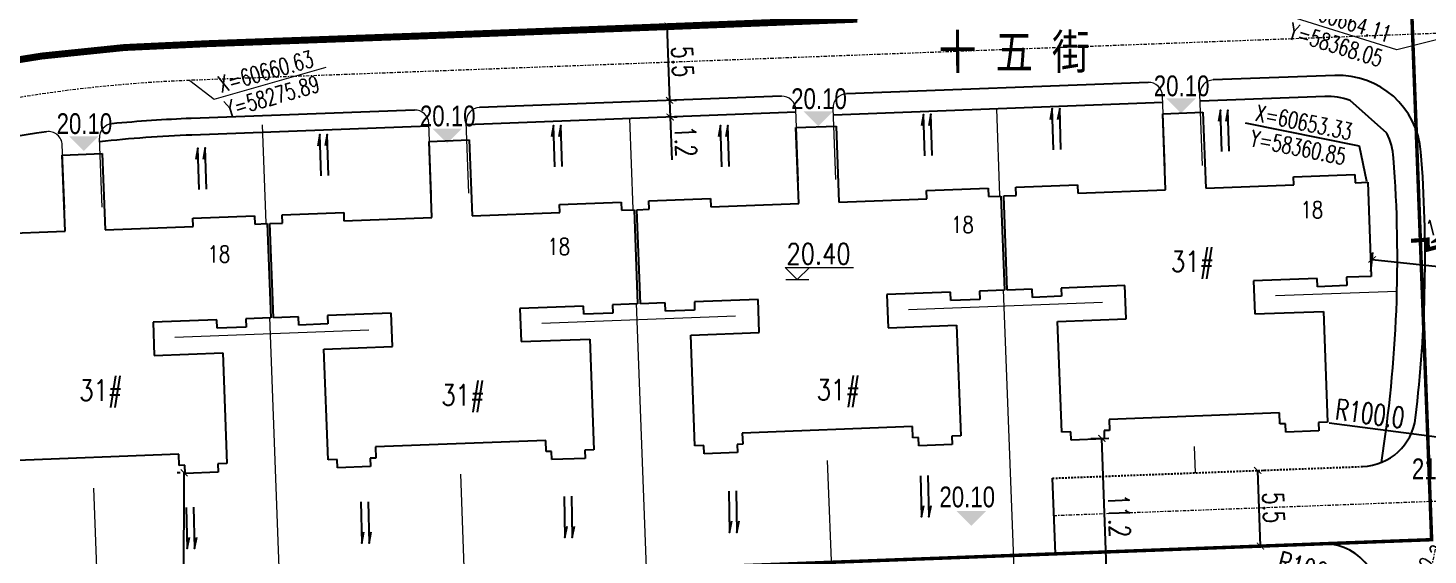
# Model space of a CAD drawing. Header units: inches. Extents: x 393 to 1582, y 246 to 1188.
# Drawn here: x 1228.2 to 1329.3, y 835.6 to 873.6 of the extents above; entities that cross this region are included whole.
import ezdxf

# ---------------------------------------------------------------- set-up
doc = ezdxf.new("R2010")
doc.units = ezdxf.units.IN
doc.header["$MEASUREMENT"] = 0
for name, pattern in [('CENTERX2', [4, 2.5, -0.5, 0.5, -0.5]), ('DASH', [0.35, 0.25, -0.1]), ('DASHED2', [0.375, 0.25, -0.125]), ('DOTE', [2.42, 2, -0.2, 0.02, -0.2])]:
    doc.linetypes.add(name, pattern=pattern)
for name, color, linetype in [('buildcoor', 7, 'Continuous'), ('DIM', 4, 'Continuous'), ('drain', 4, 'Continuous'), ('ELEV', 1, 'Continuous'), ('GARDEN', 60, 'Continuous'), ('PUB_TEXT', 7, 'Continuous'), ('ROAD-TEXT', 4, 'Continuous'), ('roaddim', 2, 'Continuous'), ('roadradiu', 3, 'Continuous'), ('公共绿地', 3, 'Continuous'), ('外墙', 42, 'Continuous'), ('建筑层数', 7, 'Continuous'), ('车库边线', 4, 'DOTE')]:
    doc.layers.add(name, color=color, linetype=linetype)
for name, color, linetype, lineweight in [('buildelev', 2, 'Continuous', 20), ('ROAD', 1, 'Continuous', 25), ('ROAD-CENTER', 7, 'CENTERX2', 18), ('ROAD-ZB', 4, 'Continuous', 15), ('walk', 2, 'Continuous', 18), ('围墙', 75, 'FENCELINE1', 15), ('建筑型号', 2, 'Continuous', 18)]:
    doc.layers.add(name, color=color, linetype=linetype, lineweight=lineweight)
doc.styles.add('-黑体', font='simhei.ttf', dxfattribs={"width": 0.8})
doc.styles.add('_HZTXT', font='txt.shx', dxfattribs={"width": 0.8, "bigfont": 'hztxt.shx'})
doc.styles.add('DIM_FONT', font='SIMPLEX.shx', dxfattribs={"width": 0.8})
doc.styles.add('FLS', font='', dxfattribs={"width": 0.8})
doc.styles.add('HZ', font='simplex.shx', dxfattribs={"width": 0.7, "bigfont": 'hztxt.shx'})
doc.styles.add('RO', font='romans.shx', dxfattribs={"width": 0.8})
doc.styles.get('FLS').set_extended_font_data('创艺繁隶书')
doc.linetypes.add('FENCELINE1', pattern='A,0.25,-0.1,[133,ltypeshp.shx,S=0.1,R=0,X=-0.1,Y=0],-0.1,1', length=1.45)
doc.dimstyles.new('NORMAL', dxfattribs={"dimtxt": 1.5, "dimasz": 0.3, "dimexe": 0.5, "dimexo": 0.3, "dimgap": 0.3, "dimtad": 1, "dimdec": 1, "dimzin": 1, "dimdsep": 46, "dimtxsty": 'HZ', "dimblk": 'ARCHTICK', "dimcen": 0, "dimclrt": 256, "dimadec": 0, "dimazin": 0, "dimtfac": 1, "dimtdec": 1, "dimtofl": 0, "dimtmove": 0, "dimatfit": 3, "dimldrblk": 'ARCHTICK', "dimfxl": 1, "dimtolj": 2, "dimtzin": 0, "dimarcsym": 0})

# ---------------------------------------------------------------- blocks, each defined once
blk = doc.blocks.new('_ARCHTICK')
at = {"color": 0, "linetype": 'ByBlock', "const_width": 0.15}
blk.add_lwpolyline([(-0.5, -0.5), (0.5, 0.5)], dxfattribs=at)
blk = doc.blocks.new('*D108')
at = {"layer": 'DEFPOINTS', "color": 0, "ltscale": 0.3, "transparency": 16777216}
for p in [(1123.96, 1187.98), (1247.52, 525.41)]:
    blk.add_point(p, dxfattribs=at)
at = {"layer": 'roadradiu', "color": 0, "lineweight": -2, "ltscale": 0.3, "transparency": 16777216}
blk.add_line((1246.34, 531.75), (1247.52, 525.41), dxfattribs=at)
at = {"layer": 'roadradiu', "color": 0, "lineweight": -2, "ltscale": 0.3, "transparency": 16777216, "xscale": 0.3, "yscale": 0.3, "zscale": 0.3, "rotation": 280.5635434118076}
blk.add_blockref('_ARCHTICK', (1247.52, 525.41), dxfattribs=at)
at = {"layer": 'roadradiu', "ltscale": 0.3, "transparency": 16777216, "insert": (1247.9, 529.06), "char_height": 1.5, "attachment_point": 5, "rotation": 280.5635, "style": 'HZ'}
blk.add_mtext('\\A2;R674.0', dxfattribs=at)
blk = doc.blocks.new('wangqiuc')
for p, q in [((34619.97, 79058.32), (34600.11, 79027.61)), ((34619.97, 79058.32), (34600.11, 79027.61)), ((34619.97, 79058.32), (34635.9, 79048.02)), ((34619.85, 79050.77), (34606.94, 79030.81)), ((34619.85, 79050.77), (34629.06, 79044.82)), ((34635.9, 79048.02), (34616.04, 79017.31)), ((34629.06, 79044.82), (34616.16, 79024.86)), ((34612.62, 79041.3), (34623.39, 79034.33)), ((34606.94, 79030.81), (34616.16, 79024.86)), ((34600.11, 79027.61), (34616.04, 79017.31))]:
    blk.add_line(p, q)
at = {"linetype": 'DASH', "lineweight": 13}
for p, q in [((34621, 79050.03), (34618.02, 79045.42)), ((34627.91, 79045.56), (34624.94, 79040.95)), ((34611.07, 79034.68), (34608.1, 79030.07)), ((34617.98, 79030.21), (34615.01, 79025.6))]:
    blk.add_line(p, q, dxfattribs=at)
at = {"lineweight": 13}
for p, q in [((34616.87, 79046.17), (34618.02, 79045.42)), ((34618.02, 79045.42), (34611.07, 79034.68)), ((34618.02, 79045.42), (34624.94, 79040.95)), ((34621.48, 79043.19), (34614.53, 79032.44)), ((34624.94, 79040.95), (34617.98, 79030.21)), ((34624.94, 79040.95), (34626.09, 79040.21)), ((34609.92, 79035.42), (34611.07, 79034.68)), ((34611.07, 79034.68), (34617.98, 79030.21)), ((34617.98, 79030.21), (34619.13, 79029.46))]:
    blk.add_line(p, q, dxfattribs=at)
for centre in [(34612.36, 79041.47), (34613.67, 79040.62), (34622.35, 79035), (34623.66, 79034.16)]:
    blk.add_circle(centre, 0.305)
blk = doc.blocks.new('bg')
at = {"layer": 'buildelev'}
blk.add_line((403415.903, 597892.095), (403417.408, 597892.095), dxfattribs=at)
blk.add_lwpolyline([(403417.451, 597892.89), (403416.656, 597892.095), (403415.86, 597892.89), (403420.35, 597892.89)], dxfattribs=at)
blk = doc.blocks.new('*D82')
at = {"layer": 'DEFPOINTS', "color": 0, "ltscale": 0.3, "transparency": 16777216}
for p in [(1232.07, 857.04), (1319.24, 808.03)]:
    blk.add_point(p, dxfattribs=at)
at = {"layer": 'roadradiu', "color": 0, "lineweight": -2, "ltscale": 0.3, "transparency": 16777216}
blk.add_line((1313.73, 811.13), (1319.24, 808.03), dxfattribs=at)
at = {"layer": 'roadradiu', "color": 0, "lineweight": -2, "ltscale": 0.3, "transparency": 16777216, "xscale": 0.3, "yscale": 0.3, "zscale": 0.3, "rotation": 330.6550113906952}
blk.add_blockref('_ARCHTICK', (1319.24, 808.03), dxfattribs=at)
at = {"layer": 'roadradiu', "ltscale": 0.3, "transparency": 16777216, "insert": (1316.71, 810.66), "char_height": 1.5, "attachment_point": 5, "rotation": 330.655, "style": 'HZ'}
blk.add_mtext('\\A2;R100.0', dxfattribs=at)
blk = doc.blocks.new('*D279')
at = {"layer": 'DEFPOINTS', "color": 0, "ltscale": 0.3, "transparency": 16777216}
for p in [(1232.07, 857.04), (1331.21, 843.93)]:
    blk.add_point(p, dxfattribs=at)
at = {"layer": 'roadradiu', "color": 0, "lineweight": -2, "ltscale": 0.3, "transparency": 16777216}
blk.add_line((1322.16, 845.12), (1331.21, 843.93), dxfattribs=at)
at = {"layer": 'roadradiu', "color": 0, "lineweight": -2, "ltscale": 0.3, "transparency": 16777216, "xscale": 0.3, "yscale": 0.3, "zscale": 0.3, "rotation": 352.4644663844012}
blk.add_blockref('_ARCHTICK', (1331.21, 843.93), dxfattribs=at)
at = {"layer": 'roadradiu', "ltscale": 0.3, "transparency": 16777216, "insert": (1325.1, 845.79), "char_height": 1.5, "attachment_point": 5, "rotation": 352.4645, "style": 'HZ'}
blk.add_mtext('\\A2;R100.0', dxfattribs=at)
blk = doc.blocks.new('*D86')
at = {"layer": 'DEFPOINTS', "color": 0, "ltscale": 0.3, "transparency": 16777216}
for p in [(1274.33, 873.89), (1274.54, 868.4), (1274.54, 868.4)]:
    blk.add_point(p, dxfattribs=at)
at = {"layer": 'roaddim', "color": 0, "lineweight": -2, "ltscale": 0.3, "transparency": 16777216}
for p, q in [((1274.33, 873.89), (1274.54, 868.4)), ((1274.63, 873.91), (1274.83, 873.91)), ((1274.84, 868.41), (1275.04, 868.42))]:
    blk.add_line(p, q, dxfattribs=at)
at = {"layer": 'roaddim', "color": 0, "lineweight": -2, "ltscale": 0.3, "transparency": 16777216, "xscale": 0.3, "yscale": 0.3, "zscale": 0.3}
for p, rotation in [((1274.33, 873.89), 92.15715850476957), ((1274.54, 868.4), 272.1571585047696)]:
    blk.add_blockref('_ARCHTICK', p, dxfattribs=dict(at, rotation=rotation))
at = {"layer": 'roaddim', "ltscale": 0.3, "transparency": 16777216, "insert": (1275.48, 871.19), "char_height": 1.5, "attachment_point": 5, "rotation": 272.1572, "style": 'HZ'}
blk.add_mtext('\\A2;5.5', dxfattribs=at)
blk = doc.blocks.new('*D87')
at = {"layer": 'DEFPOINTS', "color": 0, "ltscale": 0.3, "transparency": 16777216}
for p in [(1316.99, 841.68), (1316.99, 841.68), (1317.19, 836.22)]:
    blk.add_point(p, dxfattribs=at)
at = {"layer": 'roaddim', "color": 0, "lineweight": -2, "ltscale": 0.3, "transparency": 16777216}
for p, q in [((1317.19, 836.22), (1316.99, 841.68)), ((1317.29, 841.69), (1317.49, 841.7)), ((1317.49, 836.23), (1317.69, 836.24))]:
    blk.add_line(p, q, dxfattribs=at)
at = {"layer": 'roaddim', "color": 0, "lineweight": -2, "ltscale": 0.3, "transparency": 16777216, "xscale": 0.5, "yscale": 0.5, "zscale": 0.5}
for p, rotation in [((1316.99, 841.68), 92.15715850441958), ((1317.19, 836.22), 272.1571585044196)]:
    blk.add_blockref('_ARCHTICK', p, dxfattribs=dict(at, rotation=rotation))
at = {"layer": 'roaddim', "ltscale": 0.3, "transparency": 16777216, "insert": (1318.14, 838.99), "char_height": 1.5, "attachment_point": 5, "rotation": 272.1572, "style": 'HZ'}
blk.add_mtext('\\A2;5.5', dxfattribs=at)
blk = doc.blocks.new('psss')
at = {"layer": 'drain', "ltscale": 3}
for points in [[(-2.98, 0.53), (0.01, 0.53), (-0.81, 0.71)], [(-2.97, 0), (0, 0), (-0.82, 0.18)]]:
    blk.add_lwpolyline(points, dxfattribs=at)
blk = doc.blocks.new('*D295')
at = {"layer": 'DEFPOINTS', "color": 0, "ltscale": 0.3, "transparency": 16777216}
for p in [(1232.07, 857.04), (1328.71, 831.33)]:
    blk.add_point(p, dxfattribs=at)
at = {"layer": 'roadradiu', "color": 0, "lineweight": -2, "ltscale": 0.3, "transparency": 16777216}
blk.add_line((1317.89, 834.21), (1328.71, 831.33), dxfattribs=at)
at = {"layer": 'roadradiu', "color": 0, "lineweight": -2, "ltscale": 0.3, "transparency": 16777216, "xscale": 0.3, "yscale": 0.3, "zscale": 0.3, "rotation": 345.1025983224119}
blk.add_blockref('_ARCHTICK', (1328.71, 831.33), dxfattribs=at)
at = {"layer": 'roadradiu', "ltscale": 0.3, "transparency": 16777216, "insert": (1320.89, 834.5), "char_height": 1.5, "attachment_point": 5, "rotation": 345.1026, "style": 'HZ'}
blk.add_mtext('\\A2;R100.0', dxfattribs=at)
blk = doc.blocks.new('dmmmmmmmm')
at = {"layer": 'ROAD-TEXT', "const_width": 0.3}
blk.add_lwpolyline([(403103, 597604.83), (403102.38, 597603.8), (403102.92, 597603.46), (403100.87, 597601.5), (403099.95, 597598.83), (403099.34, 597599.21), (403098.75, 597598.17)], dxfattribs=at)
at = {"layer": 'ROAD-TEXT'}
for points in [[(403100.68, 597601.97), (403102.39, 597603.53), (403101.66, 597603.24)], [(403100.44, 597601.54), (403099.68, 597599.34), (403099.66, 597600.13)]]:
    blk.add_lwpolyline(points, dxfattribs=at)
at = {"layer": 'ROAD-TEXT', "style": 'RO', "width": 0.7}
for rotation, p in [(48.0628, (403100.27, 597601.92)), (69.8495, (403099.18, 597599.4))]:
    blk.add_text('1.5%', height=1.1, rotation=rotation, dxfattribs=at).set_placement(p)
blk = doc.blocks.new('*D457')
at = {"layer": 'DEFPOINTS', "color": 0, "ltscale": 0.3, "transparency": 16777216}
for p in [(1239.5, 841.51), (1239.5, 841.51), (1239.44, 799.93)]:
    blk.add_point(p, dxfattribs=at)
at = {"layer": 'DIM', "color": 0, "lineweight": -2, "ltscale": 0.3, "transparency": 16777216}
for p, q in [((1239.2, 841.51), (1239, 841.51)), ((1239.44, 799.93), (1239.5, 841.51)), ((1239.14, 799.93), (1238.94, 799.93))]:
    blk.add_line(p, q, dxfattribs=at)
at = {"layer": 'DIM', "color": 0, "lineweight": -2, "ltscale": 0.3, "transparency": 16777216, "xscale": 0.5, "yscale": 0.5, "zscale": 0.5}
for p, rotation in [((1239.5, 841.51), 89.91269527536708), ((1239.44, 799.93), 269.9126952753671)]:
    blk.add_blockref('_ARCHTICK', p, dxfattribs=dict(at, rotation=rotation))
at = {"layer": 'DIM', "ltscale": 0.3, "transparency": 16777216, "insert": (1238.42, 820.72), "char_height": 1.5, "attachment_point": 5, "rotation": 89.9127, "style": 'HZ'}
blk.add_mtext('\\A2;41.6', dxfattribs=at)
blk = doc.blocks.new('*D484')
at = {"layer": 'DEFPOINTS', "color": 0, "ltscale": 0.3, "transparency": 16777216}
for p in [(1325.12, 855.74), (1345.25, 854.74), (1345.12, 853.56)]:
    blk.add_point(p, dxfattribs=at)
at = {"layer": 'DIM', "color": 0, "lineweight": -2, "ltscale": 0.3, "transparency": 16777216}
for p, q in [((1325.16, 856.04), (1325.31, 857.42)), ((1325.25, 856.92), (1345.25, 854.74)), ((1345.16, 853.86), (1345.31, 855.24))]:
    blk.add_line(p, q, dxfattribs=at)
at = {"layer": 'DIM', "color": 0, "lineweight": -2, "ltscale": 0.3, "transparency": 16777216, "xscale": 0.5, "yscale": 0.5, "zscale": 0.5}
for p, rotation in [((1325.25, 856.92), 173.7792294894215), ((1345.25, 854.74), 353.7792294894215)]:
    blk.add_blockref('_ARCHTICK', p, dxfattribs=dict(at, rotation=rotation))
at = {"layer": 'DIM', "ltscale": 0.3, "transparency": 16777216, "insert": (1338.9, 856.49), "char_height": 1.5, "attachment_point": 5, "rotation": 353.7792, "style": 'HZ'}
blk.add_mtext('\\A2;20.1', dxfattribs=at)
blk = doc.blocks.new('*D491')
at = {"layer": 'DEFPOINTS', "color": 0, "ltscale": 0.3, "transparency": 16777216}
for p in [(1304.65, 843.96), (1305.74, 844), (1305.05, 832.76)]:
    blk.add_point(p, dxfattribs=at)
at = {"layer": 'DIM', "color": 0, "lineweight": -2, "ltscale": 0.3, "transparency": 16777216}
for p, q in [((1304.95, 843.98), (1306.24, 844.02)), ((1306.14, 832.8), (1305.74, 844)), ((1305.35, 832.77), (1306.64, 832.82))]:
    blk.add_line(p, q, dxfattribs=at)
at = {"layer": 'DIM', "color": 0, "lineweight": -2, "ltscale": 0.3, "transparency": 16777216, "xscale": 0.5, "yscale": 0.5, "zscale": 0.5}
for p, rotation in [((1305.74, 844), 92.02449868160005), ((1306.14, 832.8), 272.0244986816001)]:
    blk.add_blockref('_ARCHTICK', p, dxfattribs=dict(at, rotation=rotation))
at = {"layer": 'DIM', "ltscale": 0.3, "transparency": 16777216, "insert": (1306.99, 838.42), "char_height": 1.5, "attachment_point": 5, "rotation": 272.0245, "style": 'HZ'}
blk.add_mtext('\\A2;11.2', dxfattribs=at)
blk = doc.blocks.new('*D366')
at = {"layer": 'DEFPOINTS', "color": 0, "ltscale": 0.3, "transparency": 16777216}
for p in [(1186.27, 889.56), (1351.24, 417.56)]:
    blk.add_point(p, dxfattribs=at)
at = {"layer": 'roadradiu', "color": 0, "lineweight": -2, "ltscale": 0.3, "transparency": 16777216}
blk.add_line((1189.23, 881.08), (1186.27, 889.56), dxfattribs=at)
at = {"layer": 'roadradiu', "color": 0, "lineweight": -2, "ltscale": 0.3, "transparency": 16777216, "xscale": 0.5, "yscale": 0.5, "zscale": 0.5, "rotation": 109.2659378040136}
blk.add_blockref('_ARCHTICK', (1186.27, 889.56), dxfattribs=at)
at = {"layer": 'roadradiu', "ltscale": 0.3, "transparency": 16777216, "insert": (1189.26, 884.19), "char_height": 1.5, "attachment_point": 5, "rotation": 289.2659, "style": 'HZ'}
blk.add_mtext('\\A2;R500.0', dxfattribs=at)
blk = doc.blocks.new('*D367')
at = {"layer": 'DEFPOINTS', "color": 0, "ltscale": 0.3, "transparency": 16777216}
for p in [(1102.7, 855.81), (1268.8, 491.93)]:
    blk.add_point(p, dxfattribs=at)
at = {"layer": 'roadradiu', "color": 0, "lineweight": -2, "ltscale": 0.3, "transparency": 16777216}
blk.add_line((1105.54, 849.58), (1102.7, 855.81), dxfattribs=at)
at = {"layer": 'roadradiu', "color": 0, "lineweight": -2, "ltscale": 0.3, "transparency": 16777216, "xscale": 0.5, "yscale": 0.5, "zscale": 0.5, "rotation": 114.5356906864757}
blk.add_blockref('_ARCHTICK', (1102.7, 855.81), dxfattribs=at)
at = {"layer": 'roadradiu', "ltscale": 0.3, "transparency": 16777216, "insert": (1105.28, 852.68), "char_height": 1.5, "attachment_point": 5, "rotation": 294.5357, "style": 'HZ'}
blk.add_mtext('\\A2;R400.0', dxfattribs=at)
blk = doc.blocks.new('*D368')
at = {"layer": 'DEFPOINTS', "color": 0, "ltscale": 0.3, "transparency": 16777216}
for p in [(1082.32, 845.8), (1268.8, 491.93)]:
    blk.add_point(p, dxfattribs=at)
at = {"layer": 'roadradiu', "color": 0, "lineweight": -2, "ltscale": 0.3, "transparency": 16777216}
blk.add_line((1085.51, 839.74), (1082.32, 845.8), dxfattribs=at)
at = {"layer": 'roadradiu', "color": 0, "lineweight": -2, "ltscale": 0.3, "transparency": 16777216, "xscale": 0.5, "yscale": 0.5, "zscale": 0.5, "rotation": 117.7890269071793}
blk.add_blockref('_ARCHTICK', (1082.32, 845.8), dxfattribs=at)
at = {"layer": 'roadradiu', "ltscale": 0.3, "transparency": 16777216, "insert": (1085.08, 842.82), "char_height": 1.5, "attachment_point": 5, "rotation": 297.789, "style": 'HZ'}
blk.add_mtext('\\A2;R400.0', dxfattribs=at)
blk = doc.blocks.new('*D434')
at = {"layer": 'DEFPOINTS', "color": 0, "ltscale": 0.3, "transparency": 16777216}
for p in [(1221.87, 867.51), (1243.67, 769.92)]:
    blk.add_point(p, dxfattribs=at)
at = {"layer": 'roadradiu', "color": 0, "lineweight": -2, "ltscale": 0.3, "transparency": 16777216}
blk.add_line((1223.32, 861.02), (1221.87, 867.51), dxfattribs=at)
at = {"layer": 'roadradiu', "color": 0, "lineweight": -2, "ltscale": 0.3, "transparency": 16777216, "xscale": 0.3, "yscale": 0.3, "zscale": 0.3, "rotation": 102.5908077543204}
blk.add_blockref('_ARCHTICK', (1221.87, 867.51), dxfattribs=at)
at = {"layer": 'roadradiu', "ltscale": 0.3, "transparency": 16777216, "insert": (1223.73, 864.01), "char_height": 1.5, "attachment_point": 5, "rotation": 282.5908, "style": 'HZ'}
blk.add_mtext('\\A2;R100.0', dxfattribs=at)
blk = doc.blocks.new('*D435')
at = {"layer": 'DEFPOINTS', "color": 0, "ltscale": 0.3, "transparency": 16777216}
for p in [(1274.54, 868.4), (1274.58, 867.2), (1274.58, 867.2)]:
    blk.add_point(p, dxfattribs=at)
at = {"layer": 'walk', "color": 0, "lineweight": -2, "ltscale": 0.3, "transparency": 16777216}
for p, q in [((1274.54, 868.4), (1274.58, 867.2)), ((1274.84, 868.41), (1275.04, 868.42)), ((1274.58, 867.2), (1274.7, 864.1)), ((1274.88, 867.21), (1275.08, 867.22))]:
    blk.add_line(p, q, dxfattribs=at)
at = {"layer": 'walk', "color": 0, "lineweight": -2, "ltscale": 0.3, "transparency": 16777216, "xscale": 0.5, "yscale": 0.5, "zscale": 0.5}
for p, rotation in [((1274.54, 868.4), 92.15715850443823), ((1274.58, 867.2), 272.1571585044383)]:
    blk.add_blockref('_ARCHTICK', p, dxfattribs=dict(at, rotation=rotation))
at = {"layer": 'walk', "ltscale": 0.3, "transparency": 16777216, "insert": (1275.7, 865.44), "char_height": 1.5, "attachment_point": 5, "rotation": 272.1572, "style": 'HZ'}
blk.add_mtext('\\A2;1.2', dxfattribs=at)

msp = doc.modelspace()

# ---------------------------------------------------------------- linework, layer by layer
at = {"layer": 'buildcoor', "color": 0, "ltscale": 0.3}
for points in [[(1324.336, 865.095), (1316.102, 866.76)], [(1324.868, 862.539), (1324.336, 865.095)]]:
    msp.add_lwpolyline(points, dxfattribs=at)
at = {"layer": 'ELEV', "color": 0}
for points in [[(1310.39, 868.538), (1312.511, 868.538), (1311.45, 867.477)], [(1284.214, 867.609), (1286.336, 867.609), (1285.275, 866.548)], [(1257.416, 866.364), (1259.537, 866.364), (1258.476, 865.304)], [(1231.191, 865.808), (1233.312, 865.808), (1232.252, 864.747)], [(1295.249, 838.746), (1297.37, 838.746), (1296.31, 837.685)]]:
    msp.add_solid(points, dxfattribs=at)
at = {"layer": 'ROAD', "color": 0, "ltscale": 0.3}
for p, q in [((1323.3, 875.739), (1239.805, 872.594)), ((1322.566, 870.208), (1313.784, 869.877)), ((1309.088, 869.7), (1287.303, 868.879)), ((1282.606, 868.702), (1260.822, 867.882)), ((1310.143, 868.239), (1286.36, 867.343)), ((1321.834, 868.679), (1312.841, 868.34)), ((1326.31, 866.025), (1323.656, 868.393)), ((1256.125, 867.705), (1240.012, 867.098)), ((1283.651, 867.541), (1259.868, 866.645)), ((1257.17, 866.543), (1240.057, 865.899)), ((1302.391, 835.662), (1302.185, 841.122))]:
    msp.add_line(p, q, dxfattribs=at)
at = {"layer": 'ROAD', "color": 0, "linetype": 'DASH', "ltscale": 0.5}
for p, q in [((1302.185, 841.122), (1324.563, 841.965)), ((1321.597, 836.385), (1302.391, 835.662))]:
    msp.add_line(p, q, dxfattribs=at)
at = {"layer": 'ROAD', "color": 0, "ltscale": 0.3}
for centre, radius, start, end in [((1243.672, 769.917), 102.75, 92.15716, 112.19484), ((1322.792, 864.212), 6, 4.51951, 92.15716), ((1322.015, 863.882), 4.8, 69.9988, 92.15716), ((1243.672, 769.917), 97.25, 92.15716, 95.53742), ((1243.672, 769.917), 97.25, 98.3453, 112.19484), ((1243.672, 769.917), 96.05, 92.15716, 96.14222), ((1322.015, 863.882), 4.8, 4.34976, 26.50812), ((1232.074, 857.041), 95, 351.04656, 4.34976), ((1232.074, 857.041), 97, 353.15827, 4.51951), ((1324.412, 845.962), 4, 272.15716, 353.15827), ((1321.747, 832.388), 4, 344.62776, 92.15716)]:
    msp.add_arc(centre, radius, start, end, dxfattribs=at)
at = {"layer": 'ROAD-CENTER', "color": 5, "ltscale": 0.1}
for p, q in [((1332.074, 873.318), (1239.908, 869.846)), ((1330.519, 839.473), (1302.287, 838.41))]:
    msp.add_line(p, q, dxfattribs=at)
for centre, start, end in [((1243.672, 769.917), 92.15716, 112.19484), ((1232.074, 857.041), 328.17766, 0)]:
    msp.add_arc(centre, 100, start, end, dxfattribs=at)
at = {"layer": 'ROAD-ZB', "color": 0, "ltscale": 0.3}
for points in [[(1327.035, 872.055), (1319.014, 874.549)], [(1332.074, 873.318), (1327.035, 872.055)], [(1241.664, 868.494), (1249.744, 870.791)], [(1239.908, 869.846), (1241.664, 868.494)]]:
    msp.add_lwpolyline(points, dxfattribs=at)
at = {"layer": 'walk', "color": 0, "ltscale": 0.3}
for p, q in [((1310.318, 863.592), (1310.125, 868.738)), ((1313.016, 863.694), (1312.823, 868.84)), ((1283.837, 862.594), (1283.643, 867.741)), ((1286.535, 862.696), (1286.341, 867.842)), ((1257.356, 861.597), (1257.162, 866.743)), ((1260.054, 861.699), (1259.86, 866.845)), ((1230.875, 860.599), (1230.702, 865.185)), ((1233.573, 860.701), (1233.385, 865.68))]:
    msp.add_line(p, q, dxfattribs=at)
for centre, start, end in [((1309.125, 868.701), 2.15716, 92.15716), ((1313.822, 868.878), 92.15716, 182.15716), ((1282.644, 867.703), 2.15716, 92.15716), ((1287.341, 867.88), 92.15716, 182.15716), ((1256.163, 866.706), 2.15716, 92.15716), ((1260.859, 866.883), 92.15716, 182.15716), ((1229.703, 865.148), 2.15716, 98.3453), ((1234.385, 865.718), 95.53742, 182.15716)]:
    msp.add_arc(centre, 1, start, end, dxfattribs=at)
at = {"layer": '公共绿地', "color": 0, "linetype": 'FENCELINE1', "ltscale": 0.1, "const_width": 0.5}
msp.add_lwpolyline([(1157.692, 875.615), (1167.028, 879.43), (1167.028, 879.43), (1189.631, 887.816), (1210.615, 894.512), (1246.902, 903.979), (1267.93, 909.167), (1286.084, 913.96), (1288.079, 874.262, -0.001053), (1241.143, 872.494), (1241.143, 872.494, 0.0421925), (1223.337, 870.66, 0.033682), (1209.577, 867.041), (1207.353, 866.261), (1197.938, 862.5), (1168.107, 850.06)], format="xyb", close=True, dxfattribs=at)
at = {"layer": '围墙', "color": 0, "ltscale": 0.2}
for p, q in [((1271.906, 860.544), (1271.659, 867.089)), ((1298.387, 861.541), (1298.152, 867.787)), ((1245.425, 859.546), (1245.157, 866.641)), ((1299.739, 825.663), (1298.643, 854.746)), ((1272.997, 831.588), (1272.162, 853.749)), ((1246.469, 831.821), (1245.681, 852.751)), ((1312.501, 841.511), (1312.43, 843.407)), ((1286.466, 828.68), (1285.948, 842.41)), ((1259.787, 832.918), (1259.467, 841.412)), ((1233.365, 830.365), (1232.986, 840.415))]:
    msp.add_line(p, q, dxfattribs=at)
at = {"layer": '围墙', "color": 0, "ltscale": 0.3}
for p, q in [((1327.043, 854.615), (1318.274, 854.285)), ((1305.783, 853.814), (1291.793, 853.287)), ((1279.302, 852.817), (1265.312, 852.29)), ((1252.821, 851.819), (1238.831, 851.292))]:
    msp.add_line(p, q, dxfattribs=at)
at = {"layer": '外墙', "color": 2, "ltscale": 0.1}
for p, q in [((1310.138, 867.44), (1313.036, 867.549)), ((1310.345, 861.943), (1310.138, 867.44)), ((1313.036, 867.549), (1313.243, 862.053)), ((1283.657, 866.442), (1286.555, 866.551)), ((1283.864, 860.946), (1283.657, 866.442)), ((1286.555, 866.551), (1286.762, 861.055)), ((1257.176, 865.445), (1260.074, 865.554)), ((1257.383, 859.948), (1257.176, 865.445)), ((1260.074, 865.554), (1260.281, 860.058)), ((1230.695, 864.447), (1233.593, 864.556)), ((1230.902, 858.951), (1230.695, 864.447)), ((1233.593, 864.556), (1233.8, 859.06)), ((1319.566, 862.891), (1324.013, 863.059)), ((1324.013, 863.059), (1324.036, 862.459)), ((1293.085, 861.894), (1297.532, 862.061)), ((1297.532, 862.061), (1297.554, 861.462)), ((1299.53, 862.136), (1303.977, 862.304)), ((1299.553, 861.538), (1299.53, 862.136)), ((1303.977, 862.304), (1304, 861.704)), ((1313.243, 862.053), (1319.589, 862.293)), ((1319.589, 862.293), (1319.566, 862.891)), ((1324.036, 862.459), (1324.935, 862.493)), ((1324.935, 862.493), (1325.191, 855.698)), ((1266.604, 860.896), (1271.051, 861.064)), ((1271.051, 861.064), (1271.073, 860.464)), ((1273.049, 861.139), (1277.496, 861.307)), ((1273.072, 860.54), (1273.049, 861.139)), ((1277.496, 861.307), (1277.519, 860.707)), ((1286.762, 861.055), (1293.107, 861.295)), ((1293.107, 861.295), (1293.085, 861.894)), ((1297.554, 861.462), (1298.454, 861.496)), ((1298.454, 861.496), (1298.71, 854.7)), ((1298.654, 861.503), (1299.553, 861.538)), ((1298.91, 854.708), (1298.654, 861.503)), ((1304, 861.704), (1310.345, 861.943)), ((1240.122, 859.899), (1244.569, 860.066)), ((1244.569, 860.066), (1244.592, 859.467)), ((1246.568, 860.142), (1251.015, 860.309)), ((1246.59, 859.543), (1246.568, 860.142)), ((1251.015, 860.309), (1251.037, 859.709)), ((1260.281, 860.058), (1266.626, 860.298)), ((1266.626, 860.298), (1266.604, 860.896)), ((1271.073, 860.464), (1271.972, 860.498)), ((1271.972, 860.498), (1272.228, 853.703)), ((1272.172, 860.506), (1273.072, 860.54)), ((1272.428, 853.71), (1272.172, 860.506)), ((1277.519, 860.707), (1283.864, 860.946)), ((1233.8, 859.06), (1240.145, 859.3)), ((1240.145, 859.3), (1240.122, 859.899)), ((1244.592, 859.467), (1245.491, 859.501)), ((1245.491, 859.501), (1245.747, 852.705)), ((1245.691, 859.508), (1246.59, 859.543)), ((1245.947, 852.713), (1245.691, 859.508)), ((1251.037, 859.709), (1257.383, 859.948)), ((1224.556, 858.712), (1230.902, 858.951)), ((1307.403, 855.028), (1302.807, 854.855)), ((1307.494, 852.63), (1307.403, 855.028)), ((1321.294, 855.551), (1316.697, 855.378)), ((1316.697, 855.378), (1316.787, 852.98)), ((1321.316, 854.951), (1321.294, 855.551)), ((1323.415, 855.03), (1321.316, 854.951)), ((1325.191, 855.698), (1323.391, 855.63)), ((1323.391, 855.63), (1323.415, 855.03)), ((1280.922, 854.03), (1276.326, 853.857)), ((1281.013, 851.632), (1280.922, 854.03)), ((1294.812, 854.554), (1290.216, 854.38)), ((1290.216, 854.38), (1290.306, 851.982)), ((1294.835, 853.954), (1294.812, 854.554)), ((1296.934, 854.033), (1294.835, 853.954)), ((1298.71, 854.7), (1296.91, 854.633)), ((1296.91, 854.633), (1296.934, 854.033)), ((1300.708, 854.776), (1298.91, 854.708)), ((1300.731, 854.176), (1300.708, 854.776)), ((1302.829, 854.255), (1300.731, 854.176)), ((1302.807, 854.855), (1302.829, 854.255)), ((1254.441, 853.033), (1249.844, 852.86)), ((1254.531, 850.635), (1254.441, 853.033)), ((1268.331, 853.556), (1263.734, 853.383)), ((1263.734, 853.383), (1263.825, 850.985)), ((1268.354, 852.956), (1268.331, 853.556)), ((1270.452, 853.036), (1268.354, 852.956)), ((1272.228, 853.703), (1270.428, 853.635)), ((1270.428, 853.635), (1270.452, 853.036)), ((1274.227, 853.778), (1272.428, 853.71)), ((1274.25, 853.179), (1274.227, 853.778)), ((1276.348, 853.258), (1274.25, 853.179)), ((1276.326, 853.857), (1276.348, 853.258)), ((1316.787, 852.98), (1321.734, 853.166)), ((1321.734, 853.166), (1322.035, 845.172)), ((1241.85, 852.559), (1237.253, 852.385)), ((1237.253, 852.385), (1237.344, 849.987)), ((1241.873, 851.959), (1241.85, 852.559)), ((1243.971, 852.038), (1241.873, 851.959)), ((1245.747, 852.705), (1243.947, 852.638)), ((1243.947, 852.638), (1243.971, 852.038)), ((1247.746, 852.781), (1245.947, 852.713)), ((1247.768, 852.181), (1247.746, 852.781)), ((1249.867, 852.26), (1247.768, 852.181)), ((1249.844, 852.86), (1249.867, 852.26)), ((1290.306, 851.982), (1295.253, 852.168)), ((1295.253, 852.168), (1295.554, 844.174)), ((1302.547, 852.443), (1307.494, 852.63)), ((1302.848, 844.449), (1302.547, 852.443)), ((1263.825, 850.985), (1268.771, 851.171)), ((1268.771, 851.171), (1269.072, 843.177)), ((1276.066, 851.446), (1281.013, 851.632)), ((1276.367, 843.451), (1276.066, 851.446)), ((1237.344, 849.987), (1242.29, 850.173)), ((1242.29, 850.173), (1242.591, 842.179)), ((1249.585, 850.448), (1254.531, 850.635)), ((1249.886, 842.454), (1249.585, 850.448)), ((1318.557, 845.841), (1306.266, 845.372)), ((1318.587, 845.042), (1318.557, 845.841)), ((1292.076, 844.844), (1279.785, 844.375)), ((1292.106, 844.044), (1292.076, 844.844)), ((1306.266, 845.372), (1306.296, 844.571)), ((1318.987, 845.057), (1318.587, 845.042)), ((1319.01, 844.457), (1318.987, 845.057)), ((1322.035, 845.172), (1321.385, 845.147)), ((1321.385, 845.147), (1321.408, 844.548)), ((1265.595, 843.846), (1253.304, 843.377)), ((1265.625, 843.047), (1265.595, 843.846)), ((1279.785, 844.375), (1279.815, 843.574)), ((1292.506, 844.059), (1292.106, 844.044)), ((1292.528, 843.46), (1292.506, 844.059)), ((1295.554, 844.174), (1294.904, 844.15)), ((1294.904, 844.15), (1294.927, 843.55)), ((1303.498, 844.473), (1302.848, 844.449)), ((1303.521, 843.874), (1303.498, 844.473)), ((1305.919, 843.964), (1303.521, 843.874)), ((1306.296, 844.571), (1305.897, 844.556)), ((1305.897, 844.556), (1305.919, 843.964)), ((1321.408, 844.548), (1319.01, 844.457)), ((1239.114, 842.849), (1226.822, 842.38)), ((1239.144, 842.049), (1239.114, 842.849)), ((1253.304, 843.377), (1253.334, 842.576)), ((1266.025, 843.062), (1265.625, 843.047)), ((1266.047, 842.462), (1266.025, 843.062)), ((1269.072, 843.177), (1268.423, 843.152)), ((1268.423, 843.152), (1268.445, 842.553)), ((1277.017, 843.476), (1276.367, 843.451)), ((1277.039, 842.876), (1277.017, 843.476)), ((1279.438, 842.967), (1277.039, 842.876)), ((1279.815, 843.574), (1279.415, 843.559)), ((1279.415, 843.559), (1279.438, 842.967)), ((1294.927, 843.55), (1292.528, 843.46)), ((1239.543, 842.064), (1239.144, 842.049)), ((1239.566, 841.465), (1239.543, 842.064)), ((1242.591, 842.179), (1241.942, 842.155)), ((1241.942, 842.155), (1241.964, 841.555)), ((1250.536, 842.478), (1249.886, 842.454)), ((1250.558, 841.879), (1250.536, 842.478)), ((1252.956, 841.969), (1250.558, 841.879)), ((1253.334, 842.576), (1252.934, 842.561)), ((1252.934, 842.561), (1252.956, 841.969)), ((1268.445, 842.553), (1266.047, 842.462)), ((1241.964, 841.555), (1239.566, 841.465))]:
    msp.add_line(p, q, dxfattribs=at)
at = {"layer": '车库边线', "color": 0, "linetype": 'DASHED2', "const_width": 0.25}
msp.add_lwpolyline([(1071.366, 884.941), (1176.814, 927.962), (1299.043, 960.862), (1330.203, 965.934), (1337.126, 938.302), (1337.126, 938.302), (1337.126, 938.302), (1337.126, 938.302), (1333.68, 923.68), (1326.278, 923.401), (1328.57, 862.578), (1328.57, 862.578), (1329.545, 836.684), (1319.587, 836.309), (1224.423, 832.725), (1164.639, 799.154), (1164.639, 799.154), (1164.639, 799.154), (1164.639, 799.154), (1164.639, 799.154), (1115.13, 723.925)], dxfattribs=at)

# ---------------------------------------------------------------- block references
at = {"layer": 'buildelev', "color": 0, "linetype": 'Continuous', "xscale": 1.099999999998545, "yscale": 1.099999999998545, "zscale": 1.1}
msp.add_blockref('bg', (-442474.565, -656825.835), dxfattribs=at)
at = {"layer": 'GARDEN', "color": 0, "rotation": 35.8890018776429}
for p in [(19603.15, -83430.131, 0), (19584.206, -83431.124, 0)]:
    msp.add_blockref('wangqiuc', p, dxfattribs=at)
at = {"layer": 'ROAD', "color": 0}
for p, rotation in [((1293.404, 867.396), 91.62464345549249), ((1302.696, 867.822), 91.62464345549249), ((1314.837, 867.699), 91.62464345549249), ((1266.694, 866.588), 91.62464345549249), ((1278.754, 866.595), 91.62464345549249), ((1249.827, 865.937), 91.62464345549249), ((1241.022, 864.964), 91.62464345549249), ((1292.716, 838.324), 271.0633700902256), ((1266.988, 836.831), 271.0633700902256), ((1278.863, 837.212), 271.0633700902256), ((1239.71, 836.043), 271.0633700902256), ((1252.315, 836.437), 271.0633700902256)]:
    msp.add_blockref('psss', p, dxfattribs=dict(at, rotation=rotation))
at = {"layer": 'ROAD-TEXT', "color": 0, "rotation": 303.9721129020576}
msp.add_blockref('dmmmmmmmm', (-719513.147, 1220.463), dxfattribs=at)

# ---------------------------------------------------------------- texts
at = {"layer": 'buildcoor', "color": 0, "ltscale": 0.3, "style": 'HZ', "width": 0.7}
for s, p in [('X=60653.33', (1316.75, 866.935)), ('Y=58360.85', (1316.381, 865.112))]:
    msp.add_text(s, height=1.2, rotation=348.57, dxfattribs=at).set_placement(p)
at = {"layer": 'buildelev', "color": 0, "style": 'RO', "width": 0.8}
msp.add_text('20.40', height=1.5, dxfattribs=at).set_placement((1282.979, 856.577))
at = {"layer": 'ELEV', "color": 0, "style": 'FLS', "width": 0.8}
for s, p in [('20.10', (1309.491, 868.701)), ('20.10', (1283.316, 867.773)), ('20.10', (1230.293, 865.971)), ('20.10', (1256.517, 866.528)), ('21.00', (1328.121, 841.049)), ('20.10', (1294.014, 839.019))]:
    msp.add_text(s, height=1.5, dxfattribs=at).set_placement(p)
at = {"layer": 'PUB_TEXT', "color": 0, "style": '-黑体', "width": 0.8}
msp.add_text('十 五 街', height=2.5, rotation=0.18814, dxfattribs=at).set_placement((1293.968, 870.638))
at = {"layer": 'ROAD-ZB', "color": 0, "ltscale": 0.3, "style": 'HZ', "width": 0.7}
for s, height, rotation, p in [('X=60664.11', 1.2, 342.73, (1319.676, 874.657)), ('Y=58368.05', 1.2, 342.73, (1319.124, 872.881)), ('X=60660.63', 1.2, 15.87, (1242.159, 868.947)), ('Y=58275.89', 1.2, 15.87, (1242.668, 867.157)), ('X=60630.26', 1.3, 50.52, (1326.367, 830.328))]:
    msp.add_text(s, height=height, rotation=rotation, dxfattribs=at).set_placement(p)
at = {"layer": '建筑型号', "color": 0, "style": '_HZTXT', "width": 0.8}
for p in [(1310.727, 856.018, -0.937), (1231.928, 846.717, -0.937), (1258.071, 846.38, -0.937), (1285.162, 846.761, -0.937)]:
    msp.add_text('31#', height=1.5, dxfattribs=at).set_placement(p)
at = {"layer": '建筑层数', "color": 0, "style": 'DIM_FONT', "width": 0.8}
for p in [(1320.072, 859.909), (1294.853, 858.827), (1265.709, 857.252), (1241.181, 856.707)]:
    msp.add_text('18', height=1.2, dxfattribs=at).set_placement(p)

# ---------------------------------------------------------------- dimensions: what is measured, and where the dimension line sits
at = {"layer": 'DIM', "color": 0, "ltscale": 0.3}
for base, p1, p2, angle, picture, middle in [((1345.254, 854.744), (1325.124, 855.744), (1345.125, 853.564), 353.77923, '*D484', (1338.782, 855.45)), ((1305.743, 844.003), (1305.049, 832.76), (1304.653, 843.965), 92.0245, '*D491', (1305.942, 838.381))]:
    dim = msp.add_linear_dim(base=base, p1=p1, p2=p2, angle=angle, dimstyle='NORMAL', override={"dimasz": 0.5, "dimzin": 0}, dxfattribs=at)
    dim.commit()
    dim.dimension.update_dxf_attribs({"geometry": picture, "text_midpoint": middle, "dimtype": 161})
dim = msp.add_aligned_dim(p1=(1239.436, 799.933), p2=(1239.499, 841.511), distance=0, dimstyle='NORMAL', override={"dimasz": 0.5, "dimzin": 0}, dxfattribs=at)
dim.commit()
dim.dimension.update_dxf_attribs({"geometry": '*D457', "text_midpoint": (1238.418, 820.723)})
at = {"layer": 'roaddim', "color": 0, "ltscale": 0.3}
for p1, p2, override, picture, middle in [((1274.332, 873.895), (1274.539, 868.399), {"dimzin": 0}, '*D86', (1275.485, 871.186)), ((1317.195, 836.219), (1316.989, 841.68), {"dimasz": 0.5, "dimzin": 0}, '*D87', (1318.141, 838.989))]:
    dim = msp.add_aligned_dim(p1=p1, p2=p2, distance=0, dimstyle='NORMAL', override=override, dxfattribs=at)
    dim.commit()
    dim.dimension.update_dxf_attribs({"geometry": picture, "text_midpoint": middle})
at = {"layer": 'roadradiu', "color": 0, "ltscale": 0.3}
for center, mpoint, override, picture, middle in [((1123.957, 1187.983), (1247.519, 525.406), {"dimzin": 0}, '*D108', (1246.873, 528.871)), ((1351.243, 417.562), (1186.267, 889.56), {"dimasz": 0.5, "dimzin": 0}, '*D366', (1188.265, 883.843)), ((1243.672, 769.917), (1221.874, 867.512), {"dimzin": 0}, '*D434', (1222.707, 863.779)), ((1232.074, 857.041), (1319.243, 808.034), {"dimzin": 0}, '*D82', (1316.196, 809.748)), ((1232.074, 857.041), (1331.211, 843.927), {"dimzin": 0}, '*D279', (1324.961, 844.754)), ((1232.074, 857.041), (1328.713, 831.332), {"dimzin": 0}, '*D295', (1320.625, 833.484)), ((1268.804, 491.93), (1102.7, 855.811), {"dimasz": 0.5, "dimzin": 0}, '*D367', (1104.33, 852.24)), ((1268.804, 491.93), (1082.317, 845.798), {"dimasz": 0.5, "dimzin": 0}, '*D368', (1084.147, 842.326))]:
    dim = msp.add_radius_dim(center=center, mpoint=mpoint, dimstyle='NORMAL', override=override, dxfattribs=at)
    dim.commit()
    dim.dimension.update_dxf_attribs({"geometry": picture, "text_midpoint": middle, "dimtype": 164})
at = {"layer": 'walk', "color": 0, "ltscale": 0.3}
dim = msp.add_aligned_dim(p1=(1274.539, 868.399), p2=(1274.584, 867.199), distance=0, dimstyle='NORMAL', override={"dimasz": 0.5, "dimzin": 0}, dxfattribs=at)
dim.commit()
dim.dimension.update_dxf_attribs({"geometry": '*D435', "text_midpoint": (1275.701, 865.44)})

doc.saveas('drawing.dxf')
